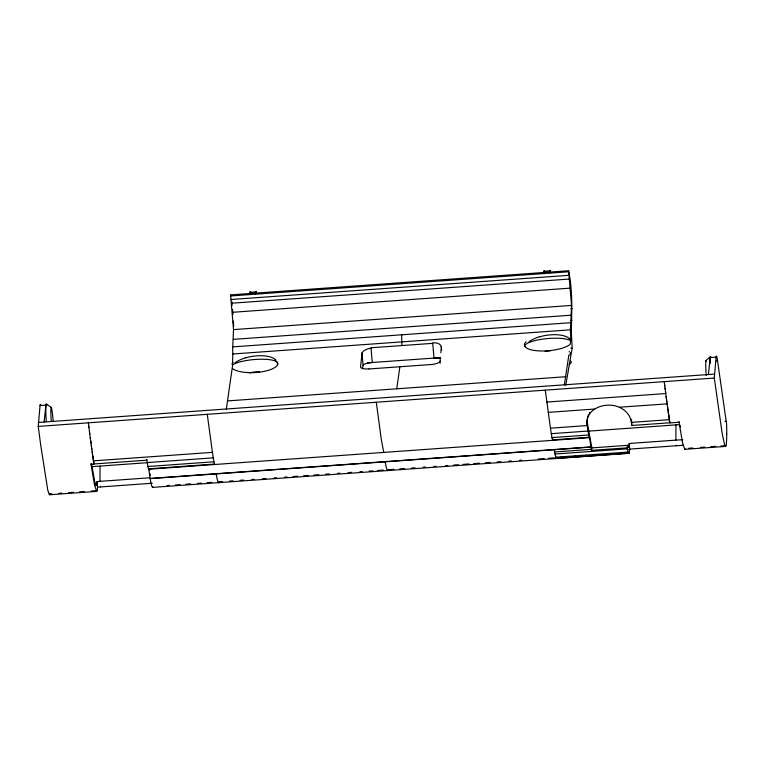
<?xml version="1.0" encoding="UTF-8"?>
<svg xmlns="http://www.w3.org/2000/svg" width="765" height="765" viewBox="0 0 765 765"><rect width="100%" height="100%" fill="white"/><g stroke="black" fill="none" stroke-linecap="round" stroke-linejoin="round"><path stroke-width="1.15" d="M726.75 433.956L726.74 434.348A47.296 2.955 85.9 0 1 726.74 434.96L726.693 437.245A62.405 3.902 85.9 0 1 726.023 445.546M232.579 362.725L232.837 353.985A11.81 0.736 85.9 0 1 232.751 346.889L233.516 329.61L230.561 294.907L568.586 270.724C572.842 290.748 571.751 311.374 571.35 331.704L572.153 348.19L565.775 385.254M525.163 346.727A23.811 7.487 -5.3 0 0 545.971 350.896A23.811 7.487 -5.3 0 0 570.078 344.422L570.288 343.542A47.851 2.993 85.9 0 0 570.594 340.693L570.862 329.801A11.81 0.736 85.9 0 1 570.776 322.706L571.541 305.426L568.586 270.724M401.855 345.56L401.855 341.888A11.81 0.736 85.9 0 1 401.768 334.802M361.96 352.655L363.079 365.326L362.486 368.768M99.966 481.348L100.072 466.076M361.912 353.42L361.396 359.254M675.858 440.152L675.964 424.881M441.271 347.798L440.841 352.761M570.508 339.746L569.246 338.646M361.348 359.665L360.535 366.865A8.864 2.658 -5.2 0 0 369.026 368.931M51.944 493.808L49.974 493.98L49.323 494.716L47.784 490.212L40.813 445.871L38.26 426.411L40.038 405.507A19.192 1.205 85.9 0 1 40.727 405.077M44.131 422.031L45.986 404.589M708.419 374.525L710.283 357.073M720.917 445.985L726.033 445.593L725.402 446.387L724.531 444.513L722.15 433.239L714.309 378.053L716.088 357.15L710.216 357.571M440.334 357.418L440.095 363.385M569.236 351.9L569.294 351.393M399.885 366.76L396.748 388.811M568.854 354.97L564.36 384.872M226.335 409.055L232.264 367.716A47.851 2.993 85.9 0 0 232.57 364.867M249.878 294.257L250.107 291.656L250.528 292.622M255.759 293.837L255.988 291.236L256.667 293.55M543.81 273.239L544.039 270.628L544.345 271.135M549.691 272.818L549.92 270.208L550.609 272.522M589.318 437.312A30.476 1.903 85.9 0 1 588.754 434.941A55.07 3.443 85.9 0 1 588.18 431.843C587.176 426.22 586.306 420.329 588.409 414.869M627.529 445.335L627.09 447.869L591.527 450.346L591.976 447.879L627.529 445.335L628.428 447.42L628.811 446.76A57.767 3.615 85.9 0 0 629.212 443.48L682.763 439.655M668.82 415.921L669.853 422.768L631.756 425.493L631.508 420.176M685.105 448.711L684.809 449.304L725.631 446.416M149.567 477.8L97.031 481.558A57.767 3.615 85.9 0 1 96.629 484.838L95.998 485.393L94.793 481.893L91.513 463.619M589.279 413.186L589.805 412.364M277.207 364.417L277.781 363.671A23.619 5.795 -5 0 0 259.421 359.254A23.619 5.795 -5 0 0 232.57 364.876L232.484 363.92M706.028 360.525L710.513 356.471M49.582 494.773L96.696 491.407L97.117 490.604L91.217 491.025M684.761 449.342L682.533 442.859L679.052 422.261A47.593 2.974 85.9 0 1 679.052 421.505M96.667 491.417L94.506 484.914L91.025 464.326A47.593 2.974 85.9 0 1 91.025 463.561M249.906 292.326L255.787 291.905M543.839 271.298L549.719 270.877M230.38 295.978L568.405 271.795M568.424 274.406L569.619 274.319M230.561 299.526L568.596 275.352M231.623 303.208L569.648 279.034M232.417 312.311L570.441 288.128M233.516 329.61L571.541 305.426M570.919 308.764L572.115 308.678M233.373 339.364L571.398 315.18M570.757 320.449L571.952 320.363M232.751 346.889L570.776 322.706M570.116 328.242L571.312 328.166M232.837 353.985L570.862 329.801M570.154 331.79L571.35 331.704M367.563 362.83L439.894 357.657M570.958 348.276L572.153 348.19M369.017 368.969L430.743 364.551A8.864 2.725 -4.7 0 0 439.904 361.195M40.038 405.507L45.919 405.087M716.48 361.099L717.58 361.023L726.559 423.915M227.74 400.898L565.765 376.715M38.25 422.452L714.3 374.104M38.26 426.411L714.309 378.053M546.841 402.055L665.77 393.554M548.209 412.373L594.635 409.046C589.433 412.44 585.818 418.79 587.118 425.082M594.73 409.112A20.11 13.904 -1.7 0 1 619.411 407.219L667.147 403.863M93.483 460.855L212.421 452.354L213.416 458.656A55.07 3.443 85.9 0 0 213.99 461.792A30.476 1.903 85.9 0 0 214.554 464.116M545.292 390.14L550.446 428.171L587.185 425.55M631.278 422.395L669.375 419.669M213.99 461.773L147.961 466.497A55.07 3.443 85.9 0 1 147.396 463.37L146.87 460.176L93.961 463.963L92.938 457.116M91.025 464.326L93.961 464.116L92.718 455.634M679.052 422.261L669.853 422.921L668.61 414.439M147.253 462.576L213.282 457.853M550.446 428.171L551.307 433.678L588.046 431.049M91.79 466.669L147.645 462.672M589.146 431.097L678.727 424.68M724.943 421.381L726.042 421.305M551.307 433.678L551.441 434.482A55.07 3.443 85.9 0 0 552.014 437.609L588.754 434.969M147.961 466.468A30.476 1.903 85.9 0 0 148.534 468.84L214.554 464.068A18.561 1.157 85.9 0 0 214.764 464.489M589.557 437.695L148.764 469.222L150.112 478.431L590.896 446.903L589.557 437.695A18.561 1.157 85.9 0 1 589.318 437.255L552.579 439.885A18.561 1.157 85.9 0 0 552.789 440.315M554.195 449.734L554.587 451.962L591.326 449.332L591.527 450.346M94.908 484.953L96.629 484.828M554.587 451.962L555.008 454.028L627.3 448.854A60.282 3.768 85.9 0 0 628.151 452.039L628.763 453.263A42.018 2.63 85.9 0 0 628.859 453.32L152.522 487.391A41.75 2.611 85.9 0 1 152.426 487.324L151.843 486.177A60.263 3.768 85.9 0 1 150.935 482.801L150.141 478.632L590.934 447.104L591.326 449.332M152.292 483.241L97.547 487.152A47.593 2.974 85.9 0 0 97.031 481.558M683.279 445.259L629.729 449.093A47.593 2.974 85.9 0 0 629.212 443.49M628.562 449.438L629.71 449.361A63.581 3.978 85.9 0 1 629.308 452.488A25.14 1.568 85.9 0 1 629.117 453.148A33.842 2.113 85.9 0 1 628.993 453.301M555.008 454.018A60.282 3.768 85.9 0 0 555.859 457.212L628.151 452.039M58.809 493.349L61.764 493.109M68.63 492.641L73.545 492.258M79.436 491.866L84.351 491.493M167.124 485.546L169.476 485.373M175.376 484.953L180.091 484.618M185.981 484.197L190.705 483.853M197.772 483.346L201.31 483.098M207.21 482.677L211.924 482.342M218.685 482.639A29.194 1.826 85.9 0 0 219 481.883L222.519 481.577M229.557 481.08L233.076 480.822M240.124 480.324L243.643 480.066M251.857 479.483L254.209 479.311M262.424 478.727L265.943 478.479M274.157 477.886L276.509 477.723M284.723 477.13L287.066 476.968M292.938 476.547L297.633 476.213M303.504 475.792L308.199 475.457M314.061 475.036L318.756 474.692M325.804 474.195L329.323 473.937M337.537 473.353L339.889 473.181M348.104 472.598L351.623 472.349M359.837 471.756L362.189 471.594M369.227 471.087L372.746 470.838M377.441 470.504L383.313 470.083M388.008 469.748L393.879 469.328M399.741 468.907L404.436 468.572M411.484 468.065L415.003 467.817M423.217 467.224L425.57 467.061M433.784 466.468L436.127 466.306M445.517 465.627L447.869 465.464M453.741 465.043L458.426 464.709M463.121 464.374L468.993 463.953M473.688 463.619L479.559 463.198M485.421 462.777L490.116 462.443M497.164 461.936L500.683 461.687M508.897 461.094L511.25 460.932M519.464 460.339L521.807 460.176M538.244 459L544.106 458.579M548.801 458.245L554.673 457.824M560.573 457.403L565.316 457.059M573.616 456.466L575.978 456.303M584.278 455.701L586.65 455.538M688.548 448.3L692.813 447.965M700.472 447.449L704.737 447.114M710.695 446.722L715.801 446.349M556.71 458.474A33.842 2.113 85.9 0 0 556.834 458.331L629.117 453.157M619.363 407.276C625.301 409.897 630.494 415.261 631.202 421.926M51.341 407.449L46.369 404.073M275.314 359.665L275.859 360.095M383.762 452.383L381.362 439.837L376.284 402.237M525.144 346.727L524.704 346.057A23.619 5.795 -5 0 1 545.043 338.828A23.619 5.795 -5 0 1 570.594 340.702M555.859 457.212L556.48 458.426A42.018 2.63 85.9 0 0 556.576 458.493M230.561 294.907L230.753 295.577M627.29 448.797L627.099 447.936M150.342 475.648L149.988 473.698M385.178 461.821L385.971 465.99A60.263 3.768 85.9 0 0 386.88 469.366L387.463 470.513A41.75 2.611 85.9 0 0 387.559 470.58M216.17 473.908L216.964 478.087A60.263 3.768 85.9 0 0 217.862 481.462L218.446 482.61A41.75 2.611 85.9 0 0 218.551 482.667M680.152 425.407L680.448 427.253M587.434 423.217L590.781 442.17M212.421 452.354L207.267 414.324M149.328 469.117L149.519 470.427M668.906 416.428L668.447 413.32M668.342 412.565L668.514 413.674M92.46 453.76L92.919 456.935M668.046 410.432L668.314 412.287M668.266 412.039L668.409 412.976M92.154 451.618L92.422 453.473M92.307 452.698L92.527 454.171M667.625 407.334L667.922 409.466M667.893 409.351L668.122 410.882M631.412 419.268L631.527 420.061M91.733 448.529L92.23 452.077M667.204 404.236L667.749 408.261M91.312 445.431L91.857 449.457M666.774 401.099L667.29 404.972M90.892 442.294L91.408 446.158M666.143 396.327L666.544 399.397M666.353 397.924L666.889 401.96M90.251 437.523L90.825 441.864M90.681 440.707L90.997 443.145M665.502 391.489L666.286 397.456M89.61 432.684L90.394 438.651M664.651 384.948L665.196 389.117M665.081 388.228L665.674 392.818M88.759 426.134L89.782 434.004M664.23 381.639L664.804 386.134M88.338 422.825L88.912 427.329M441.329 346.928L441.635 350.399M231.891 301.85L232.178 305.216M232.55 309.414L232.933 314.549M233.344 321.08L233.679 326.311M46.273 421.219A19.192 1.205 85.9 0 1 46.742 405.144M50.002 493.75A62.405 3.902 85.9 0 1 49.974 493.894M97.518 487.439A63.505 3.968 85.9 0 1 97.117 490.585M51.207 420.874A15.501 0.966 85.9 0 1 51.236 407.334A15.501 0.966 85.9 0 1 53.206 421.706M219.029 481.692A63.581 3.978 85.9 0 1 219 481.835M100.521 486.425A60.779 3.806 85.9 0 1 100.483 486.932M146.87 460.176A47.593 2.974 85.9 0 1 146.87 459.411M152.895 486.942A29.194 1.826 85.9 0 1 152.656 487.353M726.578 424.001A32.168 2.008 85.9 0 1 726.731 433.822M591.976 447.802A49.046 3.07 85.9 0 1 590.781 442.218M552.579 439.932A30.476 1.903 85.9 0 1 552.014 437.57M556.987 457.833A25.14 1.568 85.9 0 1 556.834 458.321M716.088 357.15A19.192 1.205 85.9 0 1 717.58 361.023M710.111 363.643A19.192 1.205 85.9 0 1 710.934 357.245M676.413 445.24A60.779 3.806 85.9 0 1 676.375 445.746M631.756 425.493A47.593 2.974 85.9 0 1 631.756 423.514M706.2 375.548A15.501 0.966 85.9 0 1 706.468 361.3M570.489 360.774A21.41 5.25 -5 0 1 569.103 364.57M387.932 470.131A29.194 1.826 85.9 0 1 387.692 470.542M277.829 364.475A23.811 8.339 -3.1 0 1 257.203 372.402A23.811 8.339 -3.1 0 1 232.455 368.52M148.745 469.213A18.561 1.157 85.9 0 1 148.525 468.782M362.342 352.569A8.807 3.624 -10.3 0 1 370.987 348.171M432.761 342.806A8.807 4.6 -6.3 0 1 441.156 346.937M363.079 365.326A8.855 2.171 -5 0 1 372.278 362.486L370.987 347.769L432.713 343.351L434.004 358.077A8.855 2.171 -5 0 1 440.707 358.403M570.202 352.713A21.41 5.25 -5 0 1 569.829 354.893M524.58 346.029A23.897 8.071 -10 0 1 526.148 341.63M529.007 341.668A24.088 8.262 -12 0 1 539.516 336.686M539.516 336.868A23.18 9.84 -8.5 0 1 569.428 338.589M545.101 351.508A6.646 1.626 -5 0 1 550.628 350.81M231.843 363.997A23.935 7.621 -14 0 1 233.153 362.667M235.075 362.696A24.088 8.262 -12 0 1 245.584 357.714M245.584 357.896A23.18 9.84 -8.5 0 1 275.486 359.617M274.778 360.229A23.878 7.937 4 0 1 277.695 363.671M249.773 372.976A6.646 1.626 -5 0 1 259.603 372"/></g></svg>
